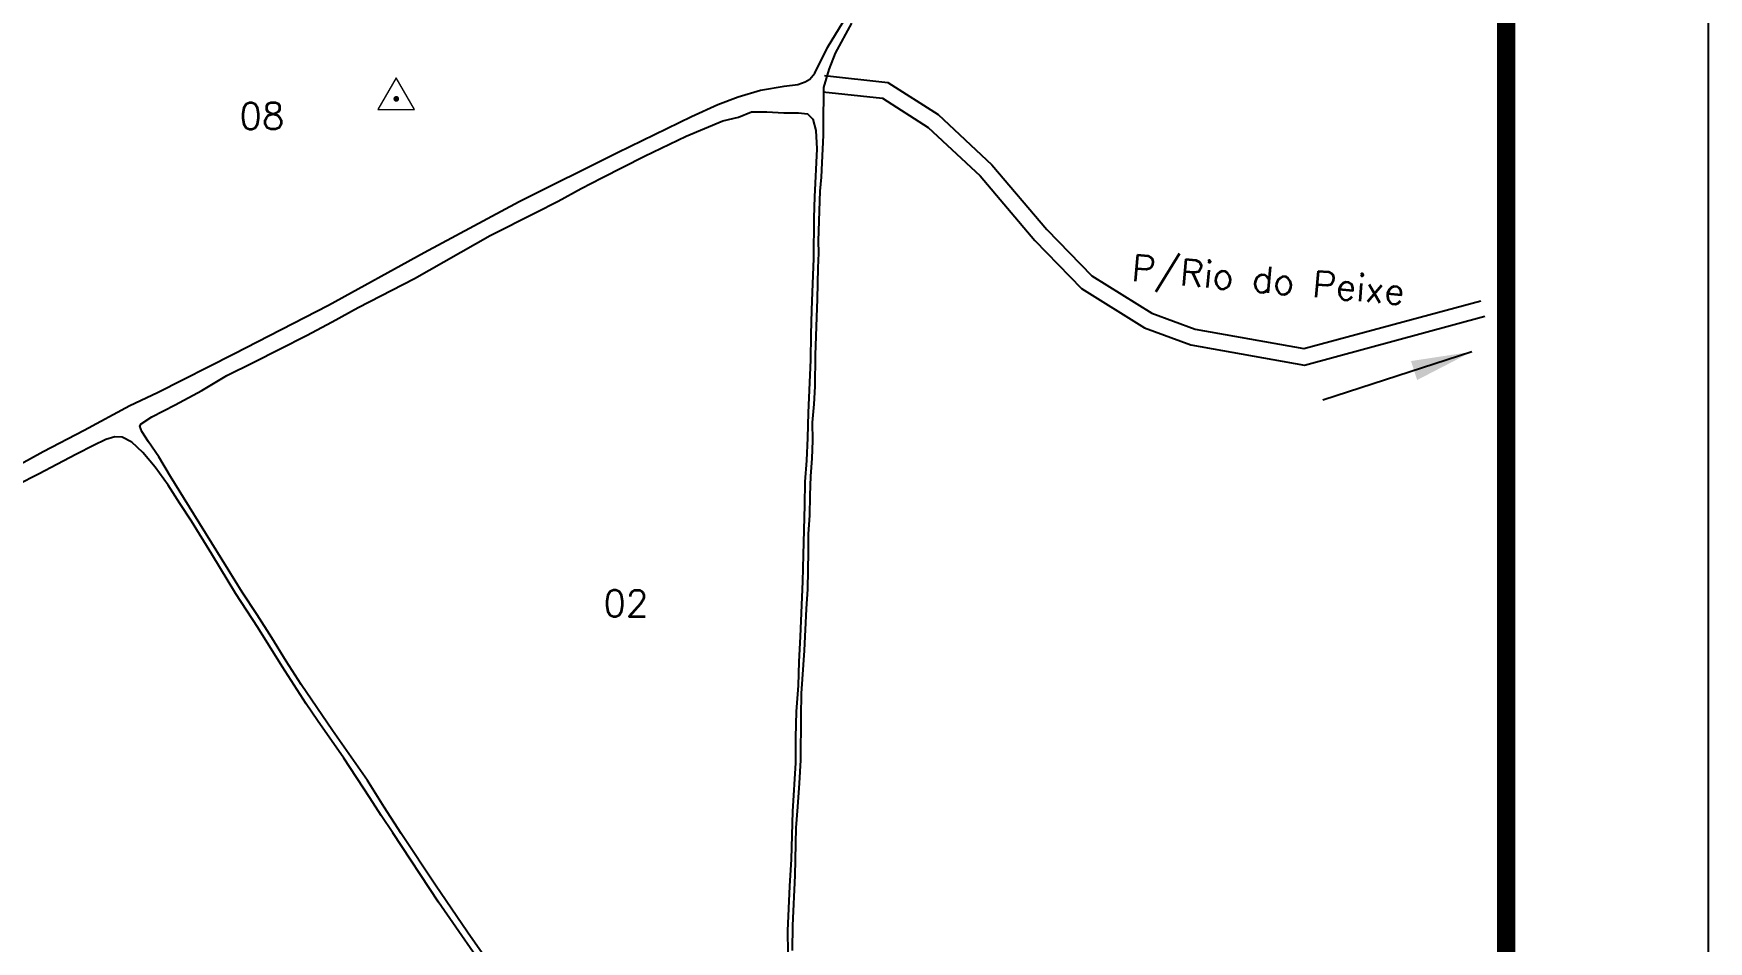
# Model space of a CAD drawing. Extents: x 758742 to 760842, y 7818487 to 7821457.
# Drawn here: x 760013 to 760842, y 7819817 to 7820266 of the extents above; entities that cross this region are included whole.
import ezdxf

# ---------------------------------------------------------------- set-up
doc = ezdxf.new("R2010")
doc.units = 0
doc.header["$MEASUREMENT"] = 0
doc.linetypes.add('LIN0', pattern=[0])
for name, color, linetype in [('0114000960', 1, 'Continuous'), ('0114000960002', 5, 'Continuous'), ('0114000960003', 5, 'Continuous'), ('0114000960008', 5, 'Continuous'), ('ESTRADA', 1, 'Continuous'), ('MARGEM', 5, 'Continuous'), ('TEXTO', 7, 'Continuous'), ('TEXTO_NUN_TAL', 7, 'Continuous')]:
    doc.layers.add(name, color=color, linetype=linetype)
doc.layers.add('TEXTO_DIVERSOS', color=7, linetype='Continuous', lineweight=5)
doc.styles.add('Simplex', font='simplex.shx')
doc.dimstyles.new('ISO-25', dxfattribs={"dimtxt": 2.5, "dimasz": 2.5, "dimexe": 1.25, "dimexo": 0.625, "dimtad": 1, "dimtxsty": 'Standard', "dimcen": 2.5, "dimadec": 0, "dimazin": 0, "dimtfac": 1, "dimtmove": 0, "dimatfit": 3, "dimfxl": 1, "dimarcsym": 0})

msp = doc.modelspace()

# ---------------------------------------------------------------- linework, layer by layer
at = {"layer": '0114000960', "flags": 128}
msp.add_lwpolyline([(760388.76, 7819812.81), (760388.86, 7819825.13), (760390.01, 7819849.77), (760390.49, 7819873.44), (760391.34, 7819883.78), (760392.22, 7819895.36), (760392.79, 7819906.75), (760392.93, 7819928.48), (760393.21, 7819939.79), (760394.63, 7819960.97), (760395.67, 7819981.56), (760396.34, 7819991.32), (760396.63, 7820009.85), (760396.59, 7820018.72), (760397.23, 7820027.64), (760397.53, 7820037.58), (760397.73, 7820047.21), (760398.38, 7820055.88), (760398.85, 7820064.76), (760398.62, 7820073.65), (760399.41, 7820082.71), (760399.95, 7820091.46), (760400.05, 7820107.02), (760400.75, 7820125.69), (760401.05, 7820134.68), (760401.33, 7820150.12), (760401.7, 7820157.42), (760401.58, 7820163.5), (760402.47, 7820187.98), (760403.01, 7820194.88), (760403.31, 7820201.93), (760404.07, 7820215.63), (760404.1, 7820220.28), (760404.14, 7820239.26), (760406.84, 7820248.18), (760410, 7820256.25), (760418.05, 7820271.06)], dxfattribs=at)
at = {"layer": '0114000960002', "color": 5}
msp.add_lwpolyline([(760236.35, 7819809.82), (760227.99, 7819821.77), (760212.21, 7819845.11), (760195.22, 7819870.58), (760186.72, 7819883.65), (760178.46, 7819896.8), (760161.29, 7819921.48), (760145.77, 7819944.23), (760138.37, 7819955.79), (760131.21, 7819967.31), (760123.93, 7819978.68), (760116.55, 7819989.79), (760109.61, 7820001.11), (760087.57, 7820036.67), (760081.12, 7820047), (760075.31, 7820056.67), (760070.24, 7820064.11), (760066.88, 7820069.25), (760065.94, 7820071.82), (760066.6, 7820073.07), (760071.92, 7820076.52), (760083.34, 7820082.36), (760096.58, 7820089.51), (760108.93, 7820096.96), (760122.01, 7820103.26), (760135.3, 7820110.09), (760148.41, 7820116.72), (760161.06, 7820123.36), (760173.92, 7820130.51), (760201.76, 7820144.88), (760239.19, 7820166.06), (760261.73, 7820177.46), (760272.89, 7820183.14), (760284.15, 7820189.25), (760294.39, 7820194.67), (760315.56, 7820205.25), (760336.12, 7820215.1), (760354.25, 7820222.73), (760362, 7820224.59), (760368.47, 7820227.26), (760376.05, 7820227.22), (760384.45, 7820226.68), (760391.6, 7820226.77), (760396.07, 7820226.29), (760398.7, 7820223.57), (760400.33, 7820218.03), (760400.81, 7820208.87), (760399.56, 7820185.18), (760399.34, 7820174.82), (760399.03, 7820154.71), (760398.49, 7820138.01), (760398.19, 7820129.21), (760397.85, 7820117.17), (760397.59, 7820104.64), (760396.5, 7820078.39), (760396.14, 7820066.13), (760395.61, 7820054.86), (760394.89, 7820044.38), (760394.73, 7820032.76), (760393.94, 7820008.29), (760393.67, 7819995.11), (760392.52, 7819967.9), (760391.89, 7819955.33), (760391.51, 7819943.69), (760390.46, 7819930.89), (760390.24, 7819918.01), (760390.13, 7819905.47), (760388.77, 7819881.48), (760388.05, 7819857.83), (760387.3, 7819844.59), (760386.79, 7819833.52), (760386.19, 7819822.49), (760386.37, 7819811.57)], dxfattribs=at)
at = {"layer": '0114000960003', "color": 5}
msp.add_lwpolyline([(760232.2, 7819809.86), (760222.18, 7819824.28), (760213.62, 7819836.69), (760191.07, 7819870.95), (760185.31, 7819879.43), (760179.69, 7819888.23), (760166.85, 7819907.79), (760153.81, 7819926.36), (760148.17, 7819934.59), (760136.41, 7819953.12), (760124.27, 7819972.32), (760113.37, 7819989), (760101.52, 7820008.59), (760091.44, 7820024.9), (760085.7, 7820033.57), (760079.94, 7820042.66), (760073.57, 7820051.53), (760067.37, 7820058.78), (760061.93, 7820064.03), (760057.27, 7820066.42), (760053.55, 7820066.64), (760049.06, 7820065.34), (760042.96, 7820062.39), (760034.55, 7820058.07), (760024.86, 7820052.9), (760016.09, 7820048.34), (759993.91, 7820037.1)], dxfattribs=at)
at = {"layer": '0114000960008', "linetype": 'ByBlock'}
msp.add_lwpolyline([(759997.53, 7820048.04), (760018.15, 7820059.34), (760038.48, 7820069.9), (760061.07, 7820082.02), (760074.63, 7820088.54), (760112.4, 7820107.63), (760159.3, 7820131.65), (760206.5, 7820157.65), (760253.48, 7820182.91), (760302.15, 7820207.04), (760338.7, 7820224.9), (760351.85, 7820230.84), (760361.86, 7820234.7), (760372.96, 7820237.86), (760384.65, 7820239.84), (760391.33, 7820240.68), (760394.98, 7820242.03), (760397.28, 7820243.39), (760399.68, 7820246.31), (760406.04, 7820259.03), (760413.78, 7820271.76)], dxfattribs=at)
at = {"layer": 'ESTRADA', "linetype": 'ByBlock'}
for points in [[(760404.58, 7820245.09), (760435.87, 7820241.74), (760460.82, 7820225.87), (760487.27, 7820201.08), (760514.43, 7820169.06), (760536.76, 7820146.21), (760566.35, 7820127.73), (760587.86, 7820119.86), (760641.61, 7820110.28), (760729.09, 7820133.88)], [(760403.73, 7820237.14), (760433.15, 7820233.99), (760455.89, 7820219.52), (760481.47, 7820195.56), (760508.51, 7820163.67), (760531.71, 7820139.93), (760562.82, 7820120.5), (760585.76, 7820112.11), (760641.96, 7820102.09), (760731.17, 7820126.16)]]:
    msp.add_lwpolyline(points, dxfattribs=at)
at = {"layer": 'MARGEM', "color": 174, "linetype": 'LIN0', "flags": 128}
msp.add_lwpolyline([(760841.72, 7818486.58), (760841.72, 7821456.58), (758741.72, 7821456.58), (758741.72, 7818486.58)], close=True, dxfattribs=at)
at = {"layer": 'MARGEM', "color": 174, "linetype": 'LIN0', "const_width": 9.09}
msp.add_lwpolyline([(760741.72, 7819700), (760741.72, 7820700)], dxfattribs=at)
at = {"layer": 'TEXTO', "color": 7, "lineweight": 9, "flags": 128}
msp.add_lwpolyline([(760183.72, 7820228.39), (760201.81, 7820228.39), (760192.76, 7820244.05)], close=True, dxfattribs=at)
at = {"layer": 'TEXTO', "color": 7, "lineweight": 9, "const_width": 1.41, "flags": 128}
msp.add_lwpolyline([(760192.06, 7820233.61, -1), (760193.47, 7820233.61, -1)], format="xyb", close=True, dxfattribs=at)

# ---------------------------------------------------------------- texts
at = {"layer": 'TEXTO_DIVERSOS', "linetype": 'Continuous', "style": 'Simplex'}
msp.add_text('P/Rio do Peixe', height=13, rotation=354.92711, dxfattribs=at).set_placement((760556.03, 7820143.72))
at = {"layer": 'TEXTO_NUN_TAL', "linetype": 'Continuous', "style": 'Simplex'}
for s, p in [('08', (760115.16, 7820218.69)), ('02', (760295.18, 7819977.83))]:
    msp.add_text(s, height=13, dxfattribs=at).set_placement(p)

# ---------------------------------------------------------------- leaders
msp.add_leader([(760724.64, 7820108.63), (760651.04, 7820084.7)], dimstyle='ISO-25', override={"dimasz": 30, "dimzin": 0})

doc.saveas('drawing.dxf')
